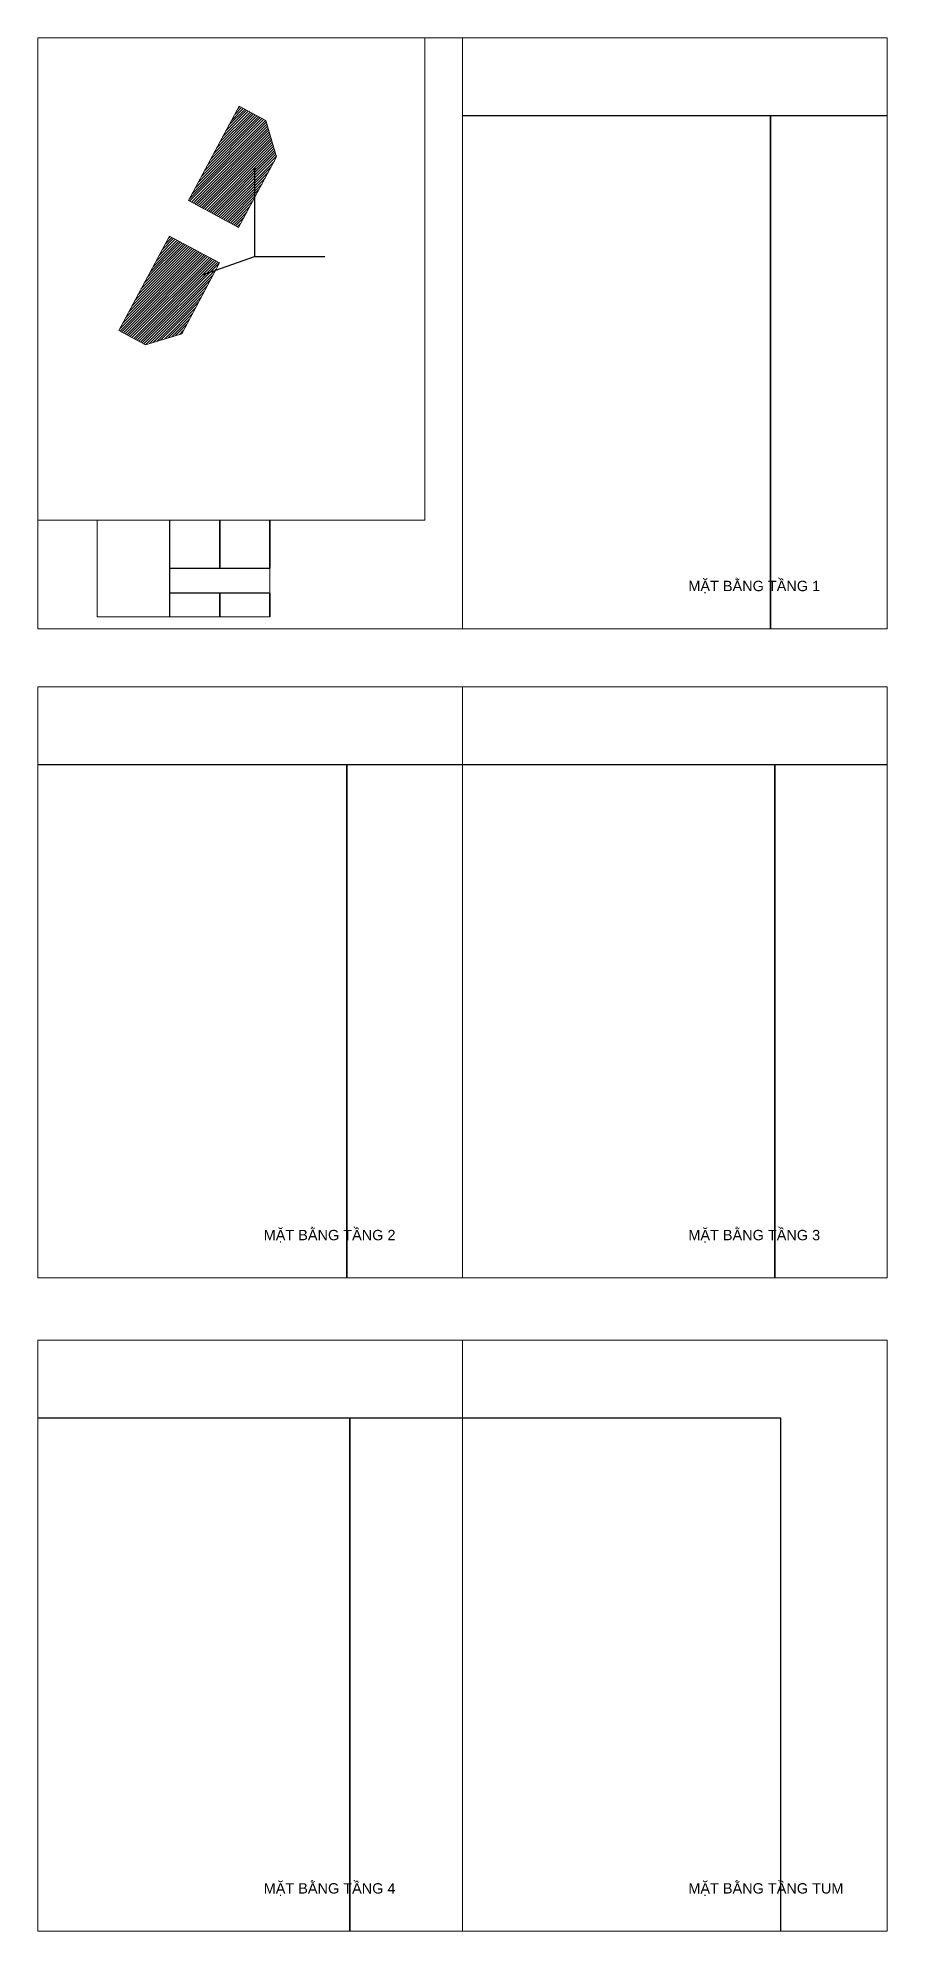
# Paper-space layout 'M25' of a CAD drawing. Header units: millimetres. Extents: x -299 to 929, y -16 to 624.
# Drawn here: x -299 to -12, y -16 to 624 of the extents above.
# The model-space entities are those that its viewports show. They can reach past a viewport. Long polylines and large blocks are cut down to what shows.
import ezdxf
from ezdxf.enums import TextEntityAlignment as Align

# ---------------------------------------------------------------- set-up
doc = ezdxf.new("R2010")
doc.units = ezdxf.units.MM
doc.header["$MEASUREMENT"] = 0
doc.layers.add('A-DO DIEN TICH', color=14, linetype='Continuous', lineweight=0, plot=False)
doc.layers.add('A-KY HIEU', color=34, linetype='Continuous', lineweight=20)
doc.layers.add('A-NET THAY', color=125, linetype='Continuous', lineweight=18)
doc.layers.add('A1- MAU 21', color=7, linetype='Continuous', lineweight=5, true_color=0x585858)
doc.layers.add('LUOI GIONG', color=160, linetype='Continuous', plot=False)
doc.styles.add('A1-arial', font='arial.ttf', dxfattribs={"width": 0.8})
doc.styles.get("Standard").update_dxf_attribs({"font": 'arial.ttf'})
doc.dimstyles.get("Standard").update_dxf_attribs({"dimtxt": 200, "dimasz": 0.18, "dimexe": 0.18, "dimexo": 0.0625, "dimgap": 0.09, "dimtad": 0, "dimtih": 1, "dimtoh": 1, "dimdec": 4, "dimzin": 0, "dimdsep": 46, "dimtxsty": 'Standard', "dimcen": 0.09, "dimadec": 0, "dimazin": 0, "dimtfac": 1, "dimtdec": 4, "dimtofl": 0, "dimtmove": 0, "dimatfit": 3, "dimfxl": 1, "dimtolj": 1, "dimtzin": 0, "dimarcsym": 0})

# ---------------------------------------------------------------- blocks, each defined once
blk = doc.blocks.new('Drawing Title - Metric')
at = {"style": 'A1-arial', "flags": 8}
blk.add_attdef('VIEWNAME', text='', height=4, dxfattribs=at).set_placement((25.62, -12.99), align=Align.BOTTOM_LEFT)
blk.add_attdef('VPSCALE', text='', height=2, dxfattribs=at).set_placement((54.7, -14.31), align=Align.TOP_RIGHT)

msp = doc.modelspace()

# ---------------------------------------------------------------- hatches: boundary and pattern name
at = {"layer": 'A1- MAU 21'}
h = msp.add_hatch(color=256, dxfattribs=at)
h.dxf.hatch_style = 1
h.paths.add_polyline_path([(240963, -798167), (240610, -798521)], flags=0)
edge = h.paths.add_edge_path(flags=17)
edge.add_line((240963, -798167), (240610, -798521))
edge.add_line((240963, -798167), (240817, -798022))
edge.add_line((240817, -798022), (240817, -794950))
edge.add_line((240817, -794950), (240317, -794950))
edge.add_line((240317, -794950), (240317, -795060))
edge.add_line((240317, -795060), (240707, -795060))
edge.add_line((240707, -795060), (240707, -798067))
edge.add_line((240707, -798067), (240807, -798167))
edge.add_line((240807, -798167), (240532, -798443))
edge.add_line((240532, -798443), (240610, -798521))
edge = h.paths.add_edge_path(flags=17)
edge.add_line((240610, -798521), (240963, -798167))
edge.add_line((240532, -798443), (240610, -798521))
edge.add_line((240807, -798167), (240532, -798443))
edge.add_line((240707, -798067), (240807, -798167))
edge.add_line((240707, -795060), (240707, -798067))
edge.add_line((240317, -795060), (240707, -795060))
edge.add_line((240317, -794950), (240317, -795060))
edge.add_line((240817, -794950), (240317, -794950))
edge.add_line((240817, -798022), (240817, -794950))
edge.add_line((240963, -798167), (240817, -798022))

# ---------------------------------------------------------------- linework, layer by layer
at = {"layer": 'LUOI GIONG'}
for points in [[(145697, -787500), (-100000, -787500), (-100000, -850000), (145697, -850000)], [(-29303, -787500), (20697, -787500), (20697, -850000), (-29303, -850000)], [(20697, -812500), (45697, -812500), (45697, -787500), (20697, -787500)], [(45697, -812500), (70697, -812500), (70697, -787500), (45697, -787500)], [(70697, -812500), (95697, -812500), (95697, -787500), (70697, -787500)], [(120697, -812500), (145697, -812500), (145697, -787500), (120697, -787500)], [(145697, -812500), (170697, -812500), (170697, -787500), (145697, -787500)], [(170697, -812500), (195697, -812500), (195697, -787500), (170697, -787500)], [(195697, -812500), (220697, -812500), (220697, -787500), (195697, -787500)], [(220697, -812500), (245697, -812500), (245697, -787500), (220697, -787500)], [(20697, -850000), (45697, -850000), (45697, -825000), (20697, -825000)], [(45697, -850000), (70697, -850000), (70697, -825000), (45697, -825000)], [(70697, -850000), (95697, -850000), (95697, -825000), (70697, -825000)]]:
    msp.add_lwpolyline(points, close=True, dxfattribs=at)

psp = doc.layouts.new('M25')

# ---------------------------------------------------------------- hatches: boundary and pattern name
at = {"layer": 'A1- MAU 21'}
h = psp.add_hatch(dxfattribs=at)
h.set_pattern_fill('ANSI31', color=256, scale=5)
h.paths.add_polyline_path([(-230.75, 600.49), (-221.72, 595.65), (-218.05, 583.41), (-230.95, 559.53), (-247.86, 568.59)])
h = psp.add_hatch(dxfattribs=at)
h.set_pattern_fill('ANSI31', color=256, scale=5)
h.paths.add_polyline_path([(-271.38, 524.74), (-262.35, 519.89), (-250.12, 523.6), (-237.37, 547.57), (-254.27, 556.63)])

# ---------------------------------------------------------------- linework, layer by layer
at = {"layer": 'A-DO DIEN TICH'}
for points in [[(-298.76, 623.6), (-11.7, 623.6), (-11.7, 423.94), (-298.76, 423.94)], [(-230.75, 600.49), (-221.72, 595.65), (-218.05, 583.41), (-230.95, 559.53), (-247.86, 568.59)], [(-271.38, 524.74), (-262.35, 519.89), (-250.12, 523.6), (-237.37, 547.57), (-254.27, 556.63)], [(-298.76, 404.27), (-11.7, 404.27), (-11.7, 204.61), (-298.76, 204.61)], [(-298.76, 183.5), (-11.7, 183.5), (-11.7, -16.16), (-298.76, -16.16)]]:
    psp.add_lwpolyline(points, close=True, dxfattribs=at)

# ---------------------------------------------------------------- block references
at = {"layer": 'A-KY HIEU'}
ref = psp.add_blockref('Drawing Title - Metric', (-101.3, 446.95), dxfattribs=dict(at, xscale=0.875, yscale=0.875, zscale=0.875))
ref.add_attrib('VIEWNAME', 'MẶT BẰNG TẦNG 1', dxfattribs={"layer": '0', "height": 3.5, "style": 'A1-arial', "flags": 8}).set_placement((-78.89, 435.59), align=Align.BOTTOM_LEFT)
ref = psp.add_blockref('Drawing Title - Metric', (-244.83, 227.62), dxfattribs=dict(at, xscale=0.875, yscale=0.875, zscale=0.875))
ref.add_attrib('VIEWNAME', 'MẶT BẰNG TẦNG 2', dxfattribs={"layer": '0', "height": 3.5, "style": 'A1-arial', "flags": 8}).set_placement((-222.42, 216.25), align=Align.BOTTOM_LEFT)
ref = psp.add_blockref('Drawing Title - Metric', (-101.3, 227.62), dxfattribs=dict(at, xscale=0.875, yscale=0.875, zscale=0.875))
ref.add_attrib('VIEWNAME', 'MẶT BẰNG TẦNG 3', dxfattribs={"layer": '0', "height": 3.5, "style": 'A1-arial', "flags": 8}).set_placement((-78.89, 216.25), align=Align.BOTTOM_LEFT)
ref = psp.add_blockref('Drawing Title - Metric', (-244.83, 6.86), dxfattribs=dict(at, xscale=0.875, yscale=0.875, zscale=0.875))
ref.add_attrib('VIEWNAME', 'MẶT BẰNG TẦNG 4', dxfattribs={"layer": '0', "height": 3.5, "style": 'A1-arial', "flags": 8}).set_placement((-222.42, -4.51), align=Align.BOTTOM_LEFT)
ref = psp.add_blockref('Drawing Title - Metric', (-101.3, 6.86), dxfattribs=dict(at, xscale=0.875, yscale=0.875, zscale=0.875))
ref.add_attrib('VIEWNAME', 'MẶT BẰNG TẦNG TUM', dxfattribs={"layer": '0', "height": 3.5, "style": 'A1-arial', "flags": 8}).set_placement((-78.89, -4.51), align=Align.BOTTOM_LEFT)

# ---------------------------------------------------------------- leaders
at = {"layer": 'A-KY HIEU', "ltscale": 5}
for points in [[(-225.56, 579.27), (-225.56, 549.7), (-201.74, 549.7)], [(-242.39, 543.77), (-225.56, 549.7), (-201.74, 549.7)]]:
    psp.add_leader(points, dimstyle='Standard', override={"dimscale": 0.01, "dimasz": 100, "dimgap": 0.06, "dimtad": 0, "dimldrblk": 'Dot'}, dxfattribs=at)

# ---------------------------------------------------------------- viewports
at = {"layer": 'A-NET THAY'}
psp.add_viewport(center=(-233.36, 542.11), size=(130.8, 162.973), view_center_point=(2331968.4, 4208537.68), view_height=72044.762, dxfattribs=at)
for center, size, view_center_point, view_height, status in [((-83.46, 523.77), (143.53, 199.662), (141655.75, -796682.03), 24957.789, 3), ((-249.56, 444.29), (58.35, 32.6707), (27574.16, -812716.16), 48292.0208, 4), ((-226.99, 304.44), (143.53, 199.662), (166619.49, -796682.04), 24957.802, 5), ((-83.46, 304.44), (143.53, 199.662), (191477.37, -796682.04), 24957.813, 6), ((-226.99, 83.67), (143.53, 199.662), (216493.75, -796682.04), 24957.817, 7), ((-83.46, 83.67), (143.53, 199.662), (241220.89, -796682.04), 24957.835, 8)]:
    psp.add_viewport(center=center, size=size, view_center_point=view_center_point, view_height=view_height, status=status, dxfattribs=at)

doc.saveas('drawing.dxf')
